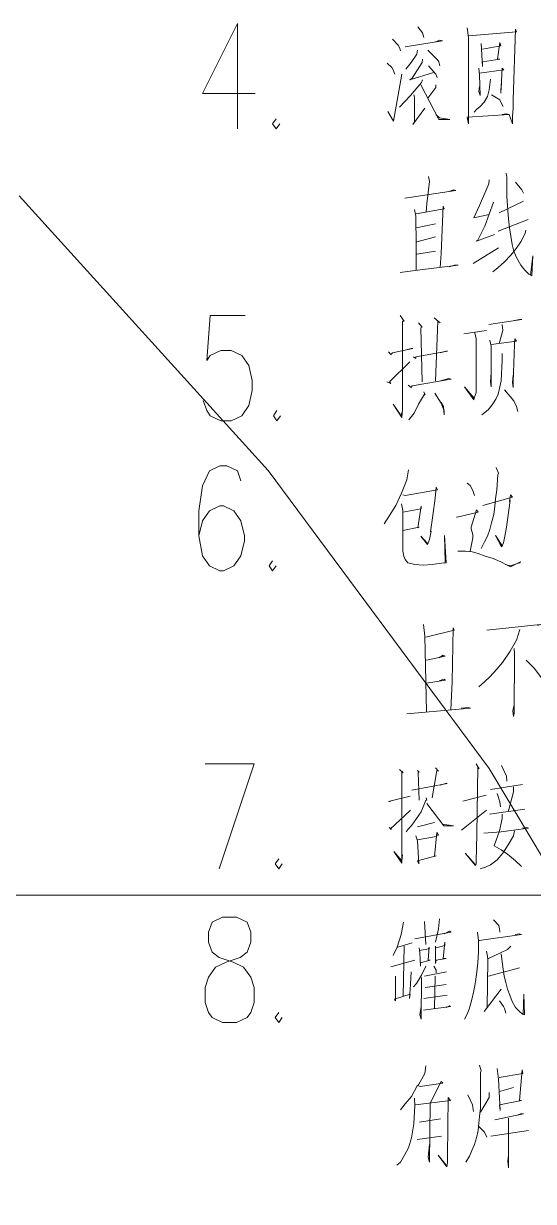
# Model space of a CAD drawing. Header units: millimetres. Extents: x 0 to 829, y 0 to 586.
# Drawn here: x 615 to 634.11, y 454.36 to 498.52 of the extents above; entities that cross this region are included whole.
import ezdxf

# ---------------------------------------------------------------- set-up
doc = ezdxf.new("R2010")
doc.units = ezdxf.units.MM

msp = doc.modelspace()

# ---------------------------------------------------------------- linework, layer by layer
at = {"color": 0, "lineweight": 0}
for points in [[(623.023194, 498.520861), (621.707333, 495.892667), (623.679361, 495.892667)], [(623.023194, 498.520861), (623.023194, 494.576806)], [(629.782417, 498.397389), (629.955278, 498.178667), (629.976444, 498.086944), (629.997611, 497.995222)], [(631.627444, 498.365639), (631.673306, 497.995222), (631.673306, 494.763778), (631.627444, 495.01425), (633.193778, 495.105972), (633.084417, 495.137722), (632.932722, 495.105972)], [(631.673306, 498.055194), (633.476, 498.210417), (633.433667, 498.305667), (633.345472, 495.663361), (633.345472, 495.352917), (633.324306, 495.042472), (633.324306, 494.763778), (633.193778, 495.105972)], [(628.826389, 497.931722), (629.041583, 497.713), (629.087444, 497.621278), (629.129778, 497.497806)], [(629.302639, 497.653028), (630.696111, 497.868222), (630.607917, 497.899972), (630.435056, 497.84)], [(632.149556, 497.7765), (632.195417, 496.905139), (632.195417, 497.092111), (632.848056, 497.187361), (632.759861, 497.187361), (632.848056, 497.80825), (632.890389, 497.684778), (632.195417, 497.557778)], [(629.76125, 497.529556), (629.736556, 497.374333), (629.521361, 497.060361), (629.323806, 496.813417)], [(630.149306, 497.529556), (630.519722, 497.155611), (630.565583, 497.092111), (630.607917, 496.936889)], [(628.628833, 497.032139), (628.801694, 496.876917), (628.847556, 496.781667), (628.911056, 496.626444)], [(629.955278, 497.187361), (629.934111, 497.060361), (629.563694, 496.471222), (629.4755, 496.41125), (630.368028, 496.689944)], [(630.174, 496.936889), (630.456222, 496.626444), (630.498556, 496.502972)], [(632.064889, 496.845167), (632.086056, 496.594694), (632.107222, 495.818583), (632.064889, 495.973806), (632.086056, 496.160778)], [(632.086056, 496.658194), (632.99975, 496.781667), (632.932722, 496.845167), (632.890389, 495.913833), (632.890389, 496.037306), (632.911556, 496.256028)], [(628.65, 495.229444), (628.868722, 494.859028), (629.172111, 496.626444)], [(629.955278, 496.41125), (629.912944, 496.316), (629.500194, 495.818583), (629.087444, 495.384667)], [(632.498806, 496.439472), (632.456472, 496.037306), (632.389444, 495.790361), (632.258917, 495.571639), (632.107222, 495.416417), (631.976694, 495.292944), (631.8885, 495.197694)], [(629.891778, 496.224278), (630.565583, 494.919), (630.978333, 494.919), (630.58675, 494.9825), (630.456222, 495.105972)], [(630.456222, 496.224278), (630.456222, 496.129028), (630.149306, 495.726861)], [(629.630722, 495.850333), (629.651889, 495.758611), (629.651889, 494.859028), (629.584861, 494.732028), (630.043472, 495.352917)], [(632.541139, 495.850333), (632.848056, 495.663361), (632.890389, 495.571639), (632.978583, 495.416417)], [(624.469583, 494.954278), (624.335528, 494.767306), (624.469583, 494.576806), (624.600111, 494.767306)], [(633.087944, 492.911694), (633.109111, 492.756472), (633.109111, 492.043861), (633.154972, 491.514694), (633.176139, 491.20425), (633.218472, 490.862056), (633.260806, 490.551611), (633.306667, 490.241167), (633.370167, 489.994222), (633.479528, 489.747278), (633.631222, 489.465056), (633.782917, 489.281611), (633.934611, 489.126389), (634.043972, 489.062889), (634.089833, 489.80725), (634.001639, 489.094639)], [(630.174, 492.788222), (630.219861, 492.60125), (630.1105, 491.765167), (630.089333, 491.454722)], [(632.456472, 492.66475), (632.435306, 492.509528), (632.089583, 491.701667), (631.870861, 491.236), (632.456472, 491.359472)], [(633.740583, 492.167333), (633.673556, 492.290806), (633.437194, 492.573028)], [(614.831694, 291.75075), (624.166194, 302.051861), (632.445889, 313.21375), (639.593167, 325.137639), (645.533944, 337.703583), (650.218833, 350.791639), (653.594917, 364.274806), (655.633972, 378.022556), (656.318361, 391.907889), (655.633972, 405.789694), (653.594917, 419.540972), (650.218833, 433.024139), (645.533944, 446.112194), (639.593167, 458.678139), (632.445889, 470.5985), (624.166194, 481.763917), (614.831694, 492.065028)], [(629.285, 491.980361), (631.197056, 492.262583), (631.108861, 492.290806), (630.936, 492.230833)], [(629.655417, 491.546444), (629.69775, 491.2995), (629.718917, 490.212944), (629.718917, 489.281611)], [(629.718917, 491.391222), (630.763139, 491.578194), (630.720806, 491.669917), (630.653778, 489.9025), (630.611444, 489.373333)], [(632.611694, 491.825139), (632.283611, 490.925556), (632.022556, 490.396389), (631.980222, 490.368167), (632.654028, 490.615111)], [(632.826889, 491.422972), (633.740583, 491.856889)], [(632.784556, 490.738583), (633.913444, 491.1725)], [(629.718917, 490.862056), (630.435056, 491.017278)], [(633.828778, 490.770333), (633.804083, 490.646861), (633.631222, 490.336417), (633.458361, 490.085944), (633.260806, 489.839), (633.024444, 489.592056), (632.784556, 489.373333), (632.587, 489.218111)], [(629.740083, 490.336417), (630.435056, 490.523389)], [(629.740083, 489.87075), (630.435056, 489.994222)], [(631.849694, 489.528556), (632.805722, 490.117694)], [(629.112139, 489.186361), (629.76125, 489.281611), (631.28525, 489.465056), (631.154722, 489.465056), (630.957167, 489.405083)], [(623.312472, 487.577694), (621.996611, 487.577694), (621.866083, 485.887889), (621.996611, 486.074861), (622.391722, 486.261833), (622.783306, 486.261833), (623.178417, 486.074861), (623.443, 485.700917), (623.573528, 485.136472), (623.573528, 484.759), (623.443, 484.198083), (623.178417, 483.820611), (622.783306, 483.633639), (622.391722, 483.633639), (621.996611, 483.820611), (621.866083, 484.011111), (621.732028, 484.385056)], [(629.112139, 487.577694), (629.263833, 487.358972), (629.196806, 487.358972), (629.196806, 484.378), (629.196806, 484.067556), (629.175639, 483.757111), (628.851083, 484.254528), (629.154472, 483.820611), (629.175639, 483.944083)], [(629.807111, 487.299), (629.937639, 487.143778), (629.895306, 487.112028), (629.937639, 485.094139)], [(630.392722, 487.485972), (630.611444, 487.299), (630.52325, 487.358972), (630.438583, 485.125889)], [(632.435306, 487.2355), (633.677083, 487.422472), (633.588889, 487.422472), (633.394861, 487.390722)], [(632.93625, 487.2355), (632.957417, 487.016778), (632.826889, 486.522889)], [(631.503972, 486.893306), (632.350639, 487.016778)], [(631.916722, 486.925056), (631.959056, 486.706333), (631.959056, 484.688444), (631.892028, 484.47325), (631.870861, 484.40975), (631.525139, 484.907167), (631.892028, 484.47325)], [(632.481167, 486.646361), (632.5235, 486.427639), (632.5235, 484.907167), (632.502333, 485.094139), (632.5235, 485.436333)], [(632.5235, 486.491139), (633.479528, 486.614611), (633.416028, 486.706333), (633.394861, 486.491139), (633.349, 485.094139), (633.349, 484.875417), (633.327833, 485.062389), (633.349, 485.341083)], [(628.678222, 486.212444), (628.762889, 486.117194), (628.829917, 486.180694), (629.588389, 486.335917), (629.524889, 486.335917), (629.306167, 486.272417)], [(629.609556, 486.025472), (629.69775, 485.961972), (629.69775, 486.025472), (630.893667, 486.240667), (630.830167, 486.240667), (630.611444, 486.180694)], [(628.611194, 485.094139), (628.762889, 485.030639), (628.720556, 485.094139), (629.482556, 485.8385)], [(632.93625, 486.148944), (632.93625, 486.025472), (632.93625, 485.902), (632.893917, 485.125889), (632.851583, 484.907167), (632.784556, 484.628472), (632.696361, 484.4415), (632.565833, 484.222778), (632.414139, 484.035806), (632.177778, 483.852361)], [(629.415528, 484.970667), (629.524889, 484.875417), (629.567222, 484.938917), (631.024194, 485.185861), (630.936, 485.217611), (630.632611, 485.125889)], [(630.001139, 484.720194), (630.047, 484.596722), (630.025833, 484.628472), (629.807111, 484.254528), (629.63425, 483.912333), (629.436694, 483.665389)], [(630.413889, 484.660222), (630.653778, 484.286278), (630.763139, 484.007583), (630.763139, 483.852361), (630.741972, 484.162806), (630.653778, 484.318028)], [(633.024444, 484.783694), (633.370167, 484.378), (633.479528, 484.162806), (633.525389, 483.975833)], [(624.494278, 484.011111), (624.36375, 483.820611), (624.494278, 483.633639), (624.624806, 483.820611)], [(623.150194, 481.379389), (623.019667, 481.756861), (622.624556, 481.943833), (622.359972, 481.943833), (621.968389, 481.756861), (621.703806, 481.192417), (621.573278, 480.254028), (621.573278, 479.315639), (621.703806, 478.564222), (621.968389, 478.18675), (622.359972, 477.999778), (622.494028, 477.999778), (622.885611, 478.18675), (623.150194, 478.564222), (623.280722, 479.125139), (623.280722, 479.315639), (623.150194, 479.876556), (622.885611, 480.254028), (622.494028, 480.441), (622.359972, 480.441), (621.968389, 480.254028), (621.703806, 479.876556), (621.573278, 479.315639)], [(629.429639, 481.788611), (629.362611, 481.414667), (629.168583, 480.91725), (628.949861, 480.451583), (628.709972, 480.081167), (628.515944, 479.770722)], [(632.710472, 481.880333), (632.798667, 481.665139), (632.7775, 481.601639), (632.731639, 481.04425), (632.689306, 480.702056), (632.668139, 480.423361), (632.622278, 480.112917), (632.537611, 479.798944), (632.470583, 479.552), (632.385917, 479.305056), (632.276556, 479.086333), (632.146028, 478.839389)], [(629.210917, 480.857278), (629.299111, 480.825528), (630.516194, 481.04425), (630.470333, 481.135972), (630.428, 480.733806), (630.339806, 480.081167), (630.255139, 479.460278), (630.276306, 479.4885), (630.212806, 479.178056), (630.145778, 478.994611), (629.884722, 479.305056), (630.145778, 479.022833)], [(631.623917, 481.291194), (631.733278, 481.199472), (631.842639, 481.0125), (631.906139, 480.825528)], [(629.168583, 480.515083), (629.210917, 480.268139), (629.210917, 478.744139), (629.25325, 478.557167), (629.299111, 478.433694), (629.408472, 478.310222), (629.666, 478.246722), (629.972917, 478.2185), (630.318639, 478.246722), (630.579694, 478.278472), (630.756083, 478.310222), (630.84075, 478.310222), (630.77725, 479.333278), (630.798417, 478.341972)], [(632.209528, 480.451583), (633.320778, 480.762028), (633.25375, 480.857278), (633.211417, 480.606806), (633.232583, 480.638556), (633.102056, 479.643722), (633.038556, 479.305056), (632.992694, 479.054583), (632.950361, 478.962861), (632.908028, 478.899361), (632.689306, 479.333278), (632.929194, 478.962861)], [(629.210917, 480.204639), (629.905889, 480.328111), (629.905889, 480.423361), (629.775361, 479.6155), (629.821222, 479.643722), (629.210917, 479.52025)], [(631.232333, 480.017667), (631.2535, 480.017667), (632.036667, 480.204639), (631.973167, 480.296361), (631.775611, 479.643722), (631.775611, 479.58375), (631.842639, 479.365028), (631.842639, 479.241556), (631.733278, 478.744139)], [(631.274667, 478.744139), (631.429889, 478.744139), (631.560417, 478.744139), (631.817944, 478.712389), (632.036667, 478.652417), (632.297722, 478.557167), (632.601111, 478.465444), (632.883333, 478.341972), (633.123222, 478.2185), (633.25375, 478.155), (633.624167, 478.341972), (633.581833, 478.310222), (633.25375, 478.18675), (633.059722, 478.246722)], [(624.332, 478.373722), (624.201472, 478.18675), (624.332, 477.999778), (624.462528, 478.18675)], [(632.36475, 475.77375), (634.601361, 476.020694), (634.516694, 476.052444), (634.276806, 475.960722)], [(629.994083, 475.988944), (630.036417, 475.555028), (630.103444, 472.729278)], [(630.082278, 475.523278), (631.144139, 475.77375), (631.101806, 475.865472), (631.059472, 473.847583), (631.017139, 472.792778)], [(633.603, 475.8055), (633.472472, 475.399806), (633.232583, 474.997639), (632.950361, 474.563722), (632.731639, 474.31325), (632.470583, 474.034556), (632.276556, 473.847583), (632.057833, 473.660611)], [(630.103444, 474.655444), (630.798417, 474.810667), (630.731389, 474.842417), (630.558528, 474.747167)], [(633.384278, 475.089361), (633.405444, 474.902389), (633.384278, 472.669306), (633.363111, 472.542306), (633.341944, 472.761028), (633.384278, 472.97975)], [(634.537861, 473.724111), (634.470833, 473.911083), (634.146278, 474.345), (633.842889, 474.655444)], [(630.103444, 473.787611), (630.819583, 473.911083), (630.756083, 473.942833), (630.579694, 473.879333)], [(629.362611, 472.637556), (631.754444, 472.85275), (631.66625, 472.8845), (631.405194, 472.85275)], [(621.802583, 470.771361), (623.644083, 470.771361), (622.328222, 466.827306)], [(631.962583, 470.771361), (632.071944, 470.584389), (632.029611, 470.647889), (631.98375, 468.132583), (631.962583, 467.109528), (631.962583, 467.014278), (631.941417, 466.954306), (631.549833, 467.419972), (631.941417, 466.982528)], [(629.0945, 470.556167), (629.225028, 470.429167), (629.179167, 470.492667), (629.179167, 467.388222), (629.179167, 467.046028), (628.875778, 467.479944), (629.179167, 467.13775), (629.203861, 467.356472)], [(629.768306, 470.524417), (629.831806, 470.460917), (629.789472, 470.460917), (629.831806, 469.406111)], [(630.442111, 470.616139), (630.551472, 470.492667), (630.484444, 470.524417), (630.311583, 469.497833)], [(632.918611, 470.711389), (633.095, 470.305694), (633.116167, 470.118722)], [(629.549583, 469.780056), (630.876028, 470.027), (630.812528, 470.027), (630.614972, 469.9635)], [(632.505861, 469.808278), (633.701778, 469.99525)], [(633.356056, 469.903528), (633.356056, 469.716556), (633.179667, 469.003944)], [(628.68175, 469.374361), (628.74525, 469.342611), (628.724083, 469.374361), (629.486083, 469.561333)], [(630.092861, 469.497833), (630.114028, 469.406111), (630.071694, 469.406111), (629.898833, 468.972194), (629.725972, 468.721722), (629.549583, 468.474778), (629.419056, 468.319556), (629.334389, 468.224306)], [(631.461639, 469.374361), (632.333, 469.593083)], [(632.74575, 469.653056), (632.855111, 469.342611), (632.876278, 469.159167)], [(628.702917, 468.379528), (628.791111, 468.319556), (628.74525, 468.319556), (629.50725, 469.032167)], [(630.114028, 469.282639), (630.7455, 468.443028), (631.115917, 468.443028), (630.703167, 468.506528), (630.614972, 468.63)], [(631.419306, 468.287806), (632.354167, 469.032167)], [(632.463528, 468.876944), (633.789972, 469.063917)], [(629.768306, 468.411278), (630.399778, 468.5665)], [(632.939778, 468.876944), (632.939778, 468.721722), (632.833944, 468.256056), (632.636389, 467.698667), (632.897444, 467.543444), (633.137333, 467.388222), (633.440722, 467.13775), (633.659444, 466.922556)], [(629.701278, 468.069083), (629.768306, 467.885639), (629.810639, 467.014278), (629.768306, 467.13775), (630.463278, 467.324722), (630.399778, 467.292972), (630.484444, 468.196083), (630.551472, 468.100833), (630.463278, 468.040861), (629.768306, 467.913861)], [(633.398389, 468.256056), (633.356056, 468.069083), (633.1585, 467.730417), (632.964472, 467.419972), (632.74575, 467.1695), (632.505861, 466.982528), (632.311833, 466.890806), (632.114278, 466.827306)], [(632.244806, 468.164333), (632.897444, 468.224306), (633.356056, 468.287806), (633.9205, 468.351306), (633.853472, 468.379528), (633.701778, 468.351306)], [(624.564833, 467.204778), (624.430778, 467.017806), (624.564833, 466.827306), (624.695361, 467.017806)], [(514.674556, 465.850111), (635.483306, 465.850111)], [(629.246194, 464.834111), (629.158, 464.364917), (629.006306, 463.89925), (628.854611, 463.588806)], [(630.029361, 464.862333), (630.071694, 463.9945)], [(630.593806, 464.957583), (630.551472, 464.583639), (630.442111, 464.086222)], [(632.615222, 464.925833), (632.80925, 464.707111), (632.833944, 464.583639), (632.855111, 464.460167)], [(629.658944, 464.209694), (631.027722, 464.460167), (630.964222, 464.491917), (630.766667, 464.396667)], [(632.008444, 464.460167), (632.050778, 464.149722), (632.050778, 463.715806), (632.029611, 463.310111), (631.98375, 462.967917), (631.941417, 462.5975), (631.877917, 462.255306), (631.789722, 461.881361), (631.701528, 461.570917), (631.616861, 461.355722), (631.528667, 461.2005)], [(632.071944, 464.149722), (633.659444, 464.364917), (633.57125, 464.396667), (633.419556, 464.364917)], [(629.027472, 463.89925), (629.57075, 464.054472)], [(629.267361, 463.931), (629.225028, 462.068333)], [(629.831806, 463.871028), (629.8565, 463.684056), (629.877667, 463.186639), (629.877667, 463.310111), (630.244556, 463.405361), (630.159889, 463.405361), (630.202222, 463.89925), (630.181056, 463.839278), (629.8565, 463.775778)], [(630.442111, 463.931), (630.442111, 463.278361), (630.463278, 463.405361), (630.833694, 463.465333), (630.724333, 463.465333), (630.787833, 464.086222), (630.787833, 463.96275), (630.463278, 463.871028)], [(632.354167, 463.744028), (632.3965, 463.465333), (632.3965, 463.405361), (632.375333, 461.634417), (632.265972, 461.479194), (632.897444, 462.318806)], [(633.267861, 463.931), (633.137333, 463.807528), (632.876278, 463.684056), (632.421194, 463.465333)], [(632.897444, 463.652306), (632.964472, 463.154889), (633.006806, 462.812694), (633.070306, 462.56575), (633.137333, 462.318806), (633.225528, 462.100083), (633.310194, 461.853139), (633.440722, 461.634417), (633.592417, 461.479194), (633.701778, 461.383944), (633.768806, 461.355722), (633.744111, 462.131833), (633.722944, 461.383944)], [(629.658944, 463.405361), (628.766417, 463.154889)], [(628.942806, 462.812694), (628.942806, 461.881361), (628.896944, 461.944861), (629.486083, 462.131833), (629.464917, 461.976611), (629.50725, 462.50225), (629.528417, 462.967917)], [(630.071694, 463.186639), (629.92, 462.844444), (629.725972, 462.534), (629.616611, 462.410528)], [(630.029361, 462.812694), (630.854861, 462.967917)], [(630.375083, 463.186639), (630.463278, 463.031417), (630.463278, 462.939694)], [(630.420944, 462.812694), (630.399778, 461.602667)], [(633.592417, 463.123139), (632.421194, 462.812694)], [(629.92, 462.752722), (629.898833, 461.2005), (629.8565, 461.355722), (629.898833, 461.666167)], [(630.050528, 462.378778), (630.833694, 462.50225)], [(630.876028, 462.100083), (630.008194, 461.976611)], [(624.564833, 461.450972), (624.430778, 461.264), (624.564833, 461.0735), (624.695361, 461.264)], [(629.9835, 461.539167), (631.006556, 461.666167), (630.964222, 461.697917), (630.833694, 461.634417)], [(632.833944, 461.881361), (632.985639, 461.666167), (633.027972, 461.602667), (633.070306, 461.415694)], [(630.082278, 459.447194), (630.036417, 459.164972), (629.800056, 458.731056), (629.754194, 458.699306), (629.539, 458.297139), (629.299111, 458.018444), (629.12625, 457.799722)], [(632.082528, 459.475417), (632.146028, 459.260222), (632.124861, 459.196722), (632.124861, 458.297139), (632.124861, 457.863222), (632.082528, 457.552778), (632.057833, 457.302306), (632.036667, 457.023611), (631.973167, 456.744917), (631.906139, 456.494444), (631.800306, 456.27925), (631.712111, 456.060528), (631.581583, 455.841806)], [(632.756333, 459.351944), (632.798667, 458.949778), (632.862167, 457.767972), (632.841, 457.986694), (633.6665, 458.141917), (633.581833, 458.141917), (633.691194, 459.291972), (633.712361, 459.164972), (632.819833, 459.00975)], [(629.800056, 458.699306), (629.863556, 458.667556), (630.710222, 458.794556), (630.646722, 458.854528), (630.233972, 458.046667), (630.212806, 455.841806), (630.166944, 456.028778), (630.212806, 456.494444)], [(631.645083, 458.357111), (631.821472, 457.986694), (631.842639, 457.891444), (631.863806, 457.736222)], [(632.449417, 458.452361), (632.449417, 458.265389), (632.124861, 457.708)], [(632.841, 458.484111), (633.363111, 458.639333)], [(629.648361, 458.233639), (629.669528, 457.954944), (629.623667, 457.270556), (629.539, 456.744917), (629.429639, 456.370972), (629.277944, 456.092278), (629.12625, 455.841806), (628.995722, 455.718333)], [(629.690694, 457.986694), (630.995972, 458.141917), (630.907778, 458.265389), (630.886611, 456.060528), (630.886611, 455.813583), (630.865444, 455.658361), (630.537361, 456.092278), (630.84075, 455.718333)], [(632.668139, 457.425778), (633.733528, 457.6445), (633.624167, 457.6445), (633.472472, 457.581)], [(633.169083, 457.489278), (633.169083, 455.626611), (633.147917, 455.873556), (633.169083, 456.092278)], [(630.625556, 457.457528), (629.842389, 457.334056)], [(632.057833, 457.178833), (632.276556, 456.960111), (632.36475, 456.776667)], [(629.754194, 456.681417), (630.667889, 456.804889)], [(632.516444, 456.804889), (633.927556, 457.023611)]]:
    msp.add_lwpolyline(points, dxfattribs=at)
msp.add_lwpolyline([(622.45875, 465.017556), (622.067167, 464.830583), (621.933111, 464.456639), (621.933111, 464.079167), (622.067167, 463.705222), (622.328222, 463.514722), (622.853861, 463.32775), (623.248972, 463.140778), (623.513556, 462.766833), (623.644083, 462.389361), (623.644083, 461.824917), (623.513556, 461.450972), (623.3795, 461.264), (622.984389, 461.0735), (622.45875, 461.0735), (622.067167, 461.264), (621.933111, 461.450972), (621.802583, 461.824917), (621.802583, 462.389361), (621.933111, 462.766833), (622.197694, 463.140778), (622.592806, 463.32775), (623.118444, 463.514722), (623.3795, 463.705222), (623.513556, 464.079167), (623.513556, 464.456639), (623.3795, 464.830583), (622.984389, 465.017556)], close=True, dxfattribs=at)

doc.saveas('drawing.dxf')
